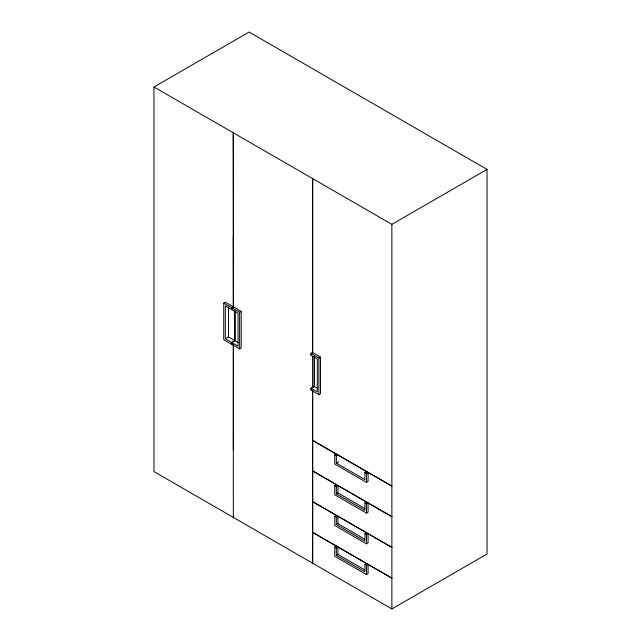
<?xml version="1.0" encoding="UTF-8"?>
<svg xmlns="http://www.w3.org/2000/svg" width="641" height="641" viewBox="0 0 641 641"><rect width="100%" height="100%" fill="white"/><g stroke="black" fill="none" stroke-linecap="round" stroke-linejoin="round"><path stroke-width="0.96" d="M233.332 449.838L233.428 344.401M366.46 471.544L364.913 472.489L366.5 473.403L368.078 472.489M153.96 86.992L249.125 32.05L487.04 169.408L487.04 554.008L391.875 608.95L153.96 471.592L153.96 86.992L391.875 224.35L487.04 169.408M223.749 303.105L225.336 302.183L241.2 311.342L241.2 347.975L239.614 348.888L223.749 339.73L223.749 303.105L239.614 312.255L241.2 311.342M225.336 338.817L238.027 346.14L238.027 313.177L225.336 305.845L225.336 338.817L228.508 336.982L238.107 342.526M310.981 388.262L317.327 391.923L317.327 358.96L310.981 355.298L310.981 353.463L312.568 352.55L320.5 357.125L320.5 393.758L318.914 394.672L310.981 390.097L310.981 388.262L314.154 386.435L317.407 388.31M310.981 353.463L318.914 358.047L320.5 357.125M334.778 454.902L336.357 455.823L336.357 463.147L364.913 479.628L364.913 472.305L366.5 473.218L368.078 472.305L368.078 481.463L366.5 482.377L334.778 464.06L334.778 454.902L336.357 454.173M336.357 455.823L337.943 454.902M336.357 463.147L338.736 461.768M334.778 485.63L336.357 486.551L336.357 493.874L364.913 510.356L364.913 503.033L366.5 503.946L368.078 503.033L368.078 512.191L366.5 513.104L334.778 494.788L334.778 485.63L336.357 484.716M336.357 486.551L337.943 485.63L337.943 492.961L364.769 508.441M364.913 472.305L366.5 471.383M336.357 493.874L337.943 492.961M334.778 516.358L336.357 517.279L336.357 524.602L364.913 541.084L364.913 533.761L366.5 534.674L368.078 533.761L368.078 542.919L366.5 543.832L334.778 525.516L334.778 516.358L336.357 515.444M336.357 517.279L337.943 516.358L337.943 523.689L364.769 539.169M364.913 503.033L366.5 502.111M336.357 524.602L337.943 523.689M334.778 547.085L336.357 548.007L336.357 555.33L364.913 571.812L364.913 564.489L366.5 565.402L368.078 564.489L368.078 573.647L366.5 574.56L334.778 556.244L334.778 547.085L336.357 546.172M336.357 548.007L337.943 547.085L337.943 554.417L364.769 569.897M364.913 533.761L366.5 532.839M336.357 555.33L337.943 554.417M364.913 564.489L366.5 563.567M233.268 235.904L233.428 306.855L231.842 307.768L231.842 309.603M312.728 440.343L391.875 486.038M312.728 440.527L391.875 486.223M312.728 470.887L391.875 516.582M312.728 471.071L391.875 516.766M312.728 501.615L391.875 547.31M312.728 501.799L391.875 547.494M312.728 532.342L391.875 578.038M312.728 532.527L391.875 578.222M233.428 236L233.268 132.775L233.268 306.767L231.681 307.68L231.681 309.515M391.875 224.35L391.875 608.95M366.5 473.218L366.5 482.377M366.5 503.946L366.5 513.104M366.5 534.674L366.5 543.832M366.5 565.402L366.5 574.56M318.914 358.047L318.914 394.672M314.314 356.308L314.314 386.523L311.141 388.358L311.141 390.185M314.154 356.46L314.154 386.435M312.728 178.655L312.728 352.638L311.141 353.56L311.141 355.386M312.728 390.257L312.728 563.255M312.568 178.567L312.568 352.55M312.568 356.38L312.568 387.348M312.568 391.178L312.568 563.167M239.614 312.255L239.614 348.888M235.015 311.438L235.015 340.74L231.842 342.566L231.842 344.401M234.854 310.677L234.854 340.643L231.681 342.478L231.681 344.305M233.268 344.393L233.332 517.423M228.508 307.015L228.508 336.982"/></g></svg>
